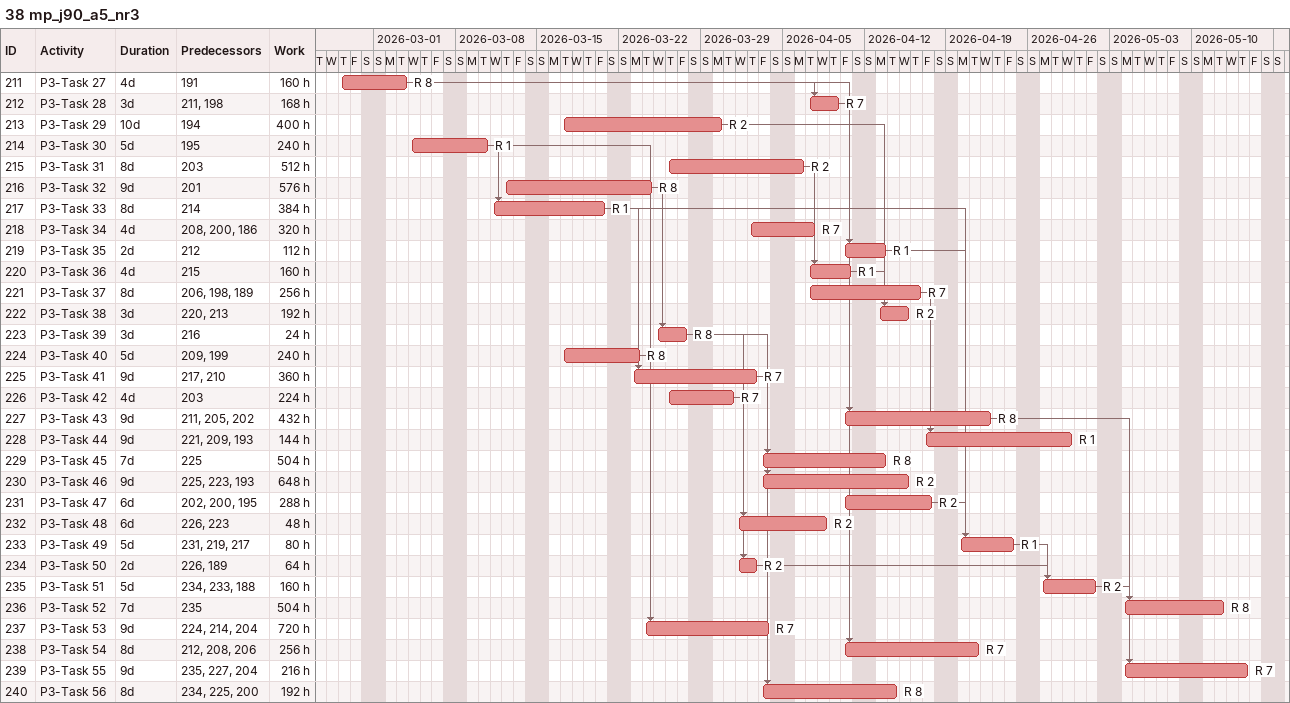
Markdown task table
38 mp_j90_a5_nr3

| ID | Task | Duration | Start | Finish | Predecessors | Resources | Work (h) |
|---|---|---|---|---|---|---|---|
| 211 | P3-Task 27 | 4d | 2026-02-26 | 2026-03-03 | 191 | R 8 | 160 |
| 212 | P3-Task 28 | 3d | 2026-04-07 | 2026-04-09 | 211, 198 | R 7 | 168 |
| 213 | P3-Task 29 | 10d | 2026-03-17 | 2026-03-30 | 194 | R 2 | 400 |
| 214 | P3-Task 30 | 5d | 2026-03-04 | 2026-03-10 | 195 | R 1 | 240 |
| 215 | P3-Task 31 | 8d | 2026-03-26 | 2026-04-06 | 203 | R 2 | 512 |
| 216 | P3-Task 32 | 9d | 2026-03-12 | 2026-03-24 | 201 | R 8 | 576 |
| 217 | P3-Task 33 | 8d | 2026-03-11 | 2026-03-20 | 214 | R 1 | 384 |
| 218 | P3-Task 34 | 4d | 2026-04-02 | 2026-04-07 | 208, 200, 186 | R 7 | 320 |
| 219 | P3-Task 35 | 2d | 2026-04-10 | 2026-04-13 | 212 | R 1 | 112 |
| 220 | P3-Task 36 | 4d | 2026-04-07 | 2026-04-10 | 215 | R 1 | 160 |
| 221 | P3-Task 37 | 8d | 2026-04-07 | 2026-04-16 | 206, 198, 189 | R 7 | 256 |
| 222 | P3-Task 38 | 3d | 2026-04-13 | 2026-04-15 | 220, 213 | R 2 | 192 |
| 223 | P3-Task 39 | 3d | 2026-03-25 | 2026-03-27 | 216 | R 8 | 24 |
| 224 | P3-Task 40 | 5d | 2026-03-17 | 2026-03-23 | 209, 199 | R 8 | 240 |
| 225 | P3-Task 41 | 9d | 2026-03-23 | 2026-04-02 | 217, 210 | R 7 | 360 |
| 226 | P3-Task 42 | 4d | 2026-03-26 | 2026-03-31 | 203 | R 7 | 224 |
| 227 | P3-Task 43 | 9d | 2026-04-10 | 2026-04-22 | 211, 205, 202 | R 8 | 432 |
| 228 | P3-Task 44 | 9d | 2026-04-17 | 2026-04-29 | 221, 209, 193 | R 1 | 144 |
| 229 | P3-Task 45 | 7d | 2026-04-03 | 2026-04-13 | 225 | R 8 | 504 |
| 230 | P3-Task 46 | 9d | 2026-04-03 | 2026-04-15 | 225, 223, 193 | R 2 | 648 |
| 231 | P3-Task 47 | 6d | 2026-04-10 | 2026-04-17 | 202, 200, 195 | R 2 | 288 |
| 232 | P3-Task 48 | 6d | 2026-04-01 | 2026-04-08 | 226, 223 | R 2 | 48 |
| 233 | P3-Task 49 | 5d | 2026-04-20 | 2026-04-24 | 231, 219, 217 | R 1 | 80 |
| 234 | P3-Task 50 | 2d | 2026-04-01 | 2026-04-02 | 226, 189 | R 2 | 64 |
| 235 | P3-Task 51 | 5d | 2026-04-27 | 2026-05-01 | 234, 233, 188 | R 2 | 160 |
| 236 | P3-Task 52 | 7d | 2026-05-04 | 2026-05-12 | 235 | R 8 | 504 |
| 237 | P3-Task 53 | 9d | 2026-03-24 | 2026-04-03 | 224, 214, 204 | R 7 | 720 |
| 238 | P3-Task 54 | 8d | 2026-04-10 | 2026-04-21 | 212, 208, 206 | R 7 | 256 |
| 239 | P3-Task 55 | 9d | 2026-05-04 | 2026-05-14 | 235, 227, 204 | R 7 | 216 |
| 240 | P3-Task 56 | 8d | 2026-04-03 | 2026-04-14 | 234, 225, 200 | R 8 | 192 |
